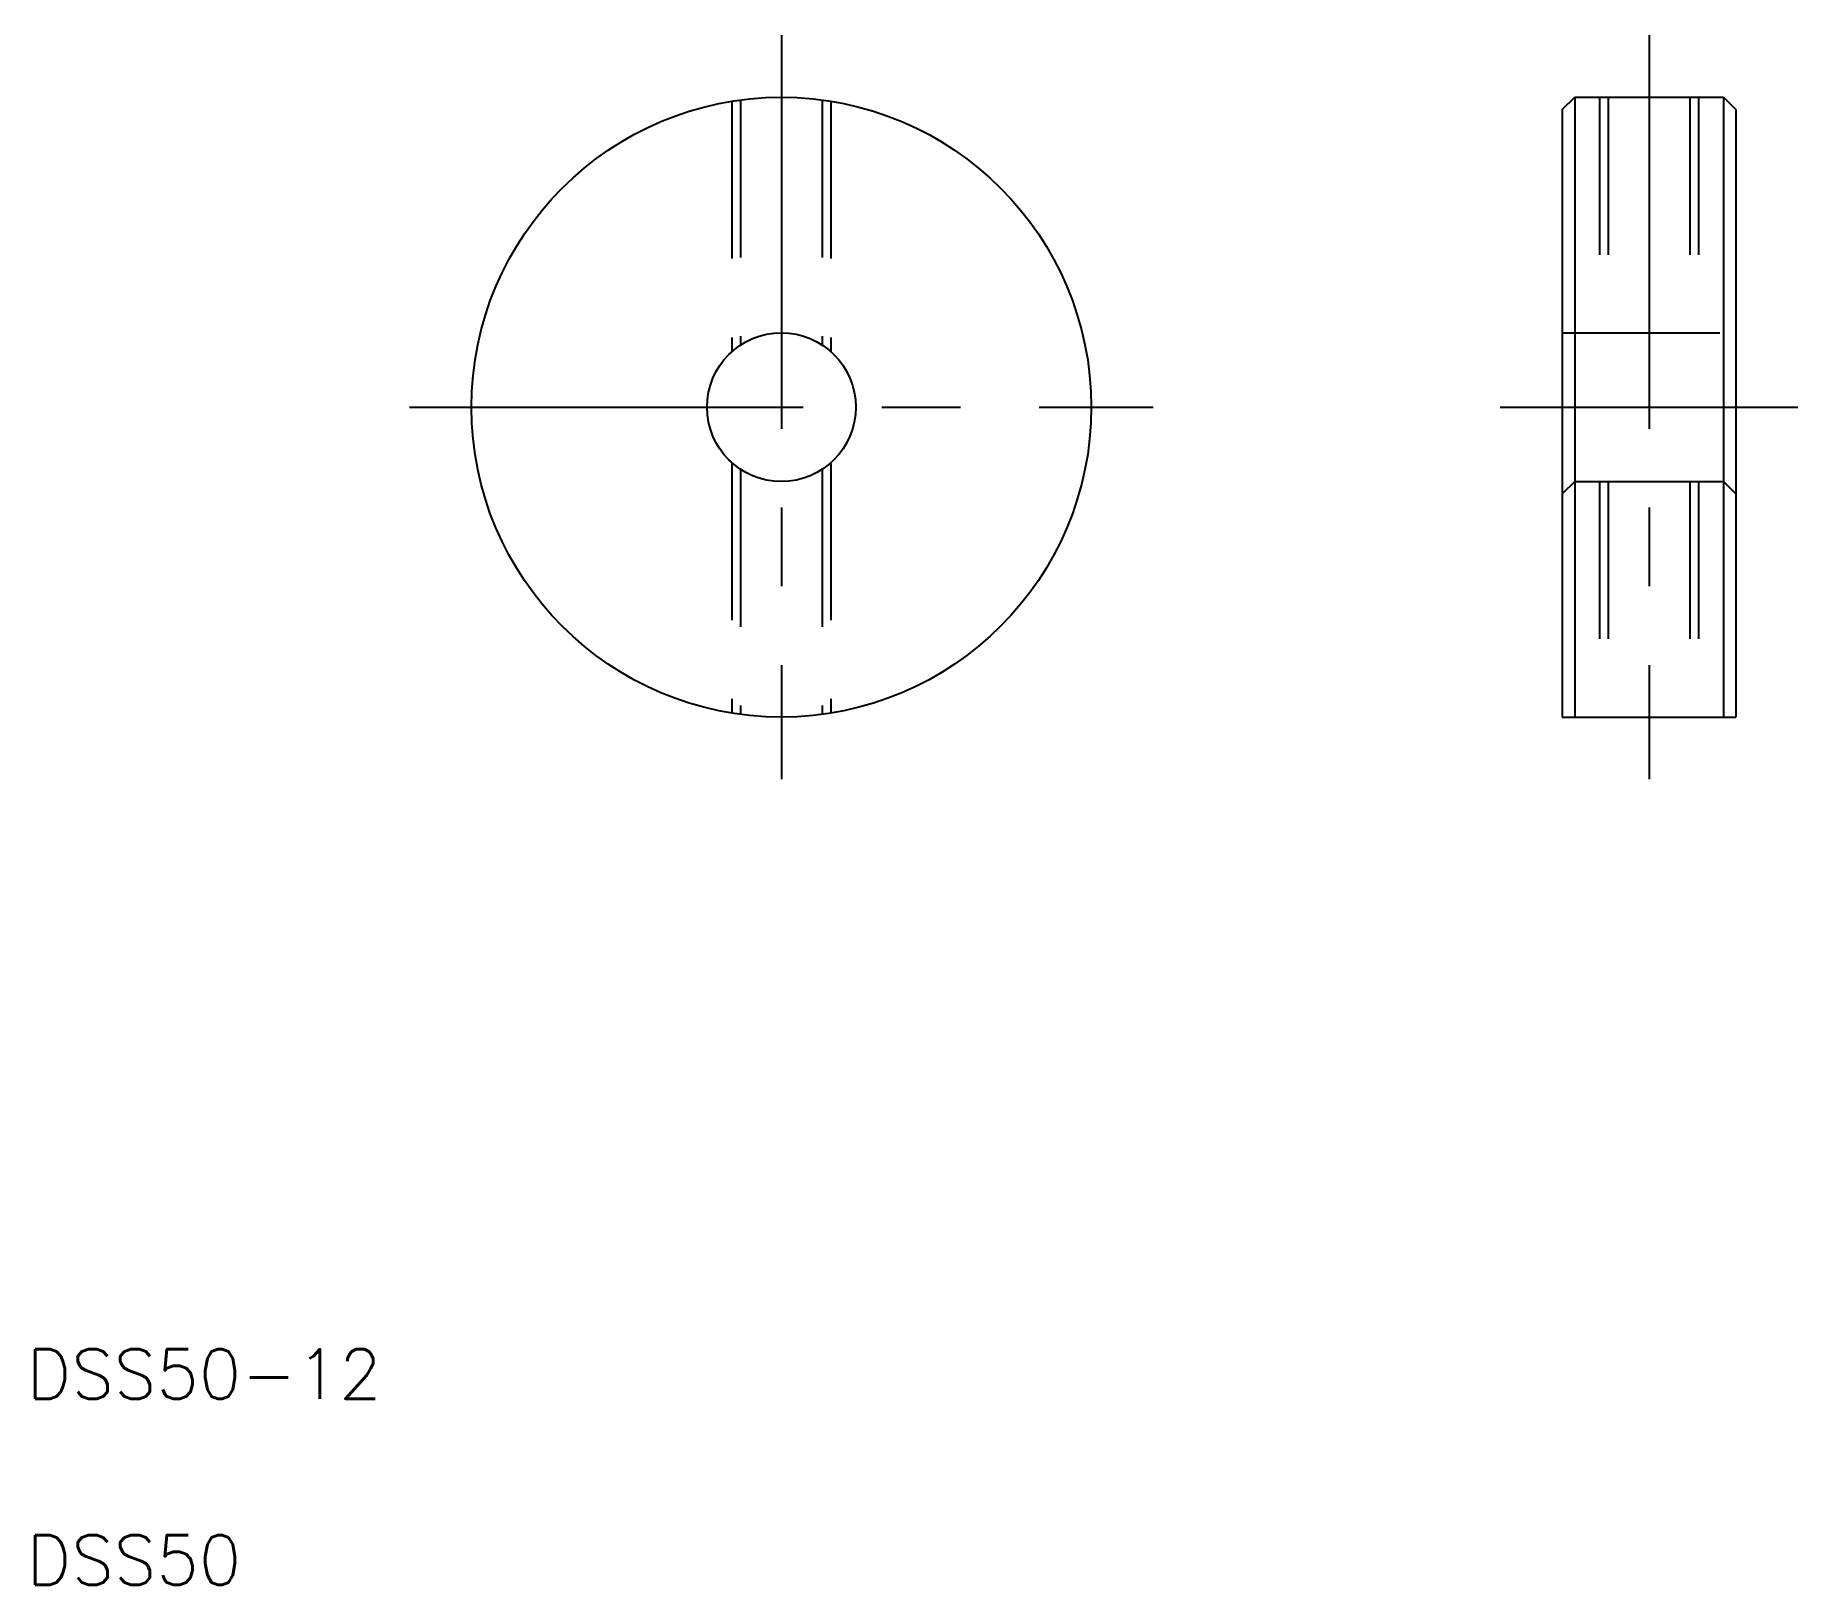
# Model space of a CAD drawing. Extents: x 11 to 153, y 10 to 135.
import ezdxf

# ---------------------------------------------------------------- set-up
doc = ezdxf.new("R2010")
doc.units = 0
doc.linetypes.add('CENTER', pattern=[50.8, 31.75, -6.35, 6.35, -6.35])
doc.linetypes.add('DASHED', pattern=[19.05, 12.7, -6.35])
doc.layers.get('0').update_dxf_attribs({"linetype": 'CONTINUOUS'})
doc.layers.add('CENTER', color=1, linetype='CENTER')
doc.styles.get("Standard").update_dxf_attribs({"font": 'txt', "bigfont": 'BIGFONT'})

msp = doc.modelspace()

# ---------------------------------------------------------------- linework, layer by layer
at = {"color": 3, "linetype": 'DASHED'}
for p, q in [((66.88, 129.67), (66.88, 109.46)), ((67.58, 129.77), (67.58, 110)), ((74.18, 129.77), (74.18, 110)), ((74.88, 129.67), (74.88, 109.46)), ((136.88, 129.99), (136.88, 110.99)), ((137.58, 129.99), (137.58, 110.99)), ((144.18, 129.99), (144.18, 110.99)), ((144.88, 129.99), (144.88, 110.99)), ((133.88, 110.99), (147.88, 110.99)), ((66.88, 100.52), (66.88, 80.31)), ((67.58, 99.98), (67.58, 80.21)), ((74.18, 99.98), (74.18, 80.21)), ((74.88, 100.52), (74.88, 80.31)), ((134.88, 98.99), (133.88, 97.99)), ((134.88, 98.99), (146.88, 98.99)), ((136.88, 98.99), (136.88, 79.99)), ((137.58, 98.99), (137.58, 79.99)), ((144.18, 98.99), (144.18, 79.99)), ((144.88, 98.99), (144.88, 79.99)), ((146.88, 98.99), (147.88, 97.99))]:
    msp.add_line(p, q, dxfattribs=at)
at = {"color": 7, "linetype": 'CONTINUOUS'}
for p, q in [((133.88, 128.99), (134.88, 129.99)), ((134.88, 129.99), (134.88, 79.99)), ((134.88, 129.99), (146.88, 129.99)), ((146.88, 129.99), (146.88, 79.99)), ((146.88, 129.99), (147.88, 128.99)), ((133.88, 128.99), (133.88, 79.99)), ((147.88, 128.99), (147.88, 79.99)), ((147.88, 116.99), (147.88, 116.99)), ((147.88, 104.99), (147.88, 104.99)), ((133.88, 79.99), (147.88, 79.99))]:
    msp.add_line(p, q, dxfattribs=at)
for radius in [25, 6]:
    msp.add_circle((70.88, 104.99), radius, dxfattribs=at)
at = {"layer": 'CENTER', "color": 1, "linetype": 'CENTER'}
for p, q in [((70.88, 134.99), (70.88, 74.99)), ((140.88, 134.99), (140.88, 74.99)), ((40.88, 104.99), (100.88, 104.99)), ((128.88, 104.99), (152.88, 104.99))]:
    msp.add_line(p, q, dxfattribs=at)

# ---------------------------------------------------------------- texts
at = {"color": 7, "linetype": 'CONTINUOUS'}
for s, p in [('DSS50-12', (10, 25)), ('DSS50', (10, 10))]:
    msp.add_text(s, height=4, dxfattribs=at).set_placement(p)

doc.saveas('drawing.dxf')
